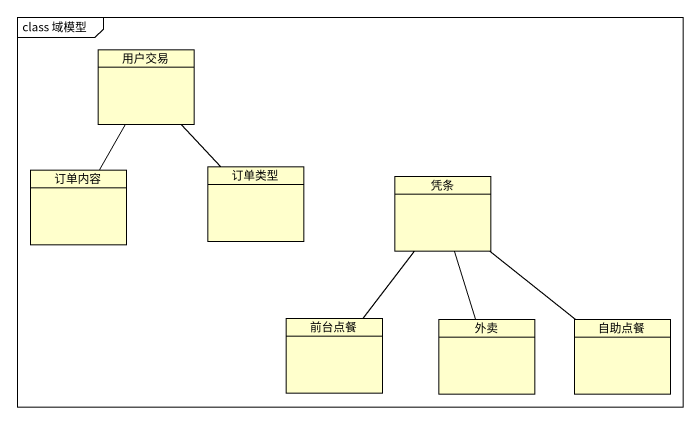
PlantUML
@startuml
mainframe class 域模型
hide circle
hide empty members
class 用户交易
class 订单内容
class 订单类型
class 凭条
class 前台点餐
class 外卖
class 自助点餐
用户交易 -- 订单内容
用户交易 -- 订单类型
凭条 -- 前台点餐
凭条 -- 外卖
凭条 -- 自助点餐
@enduml
